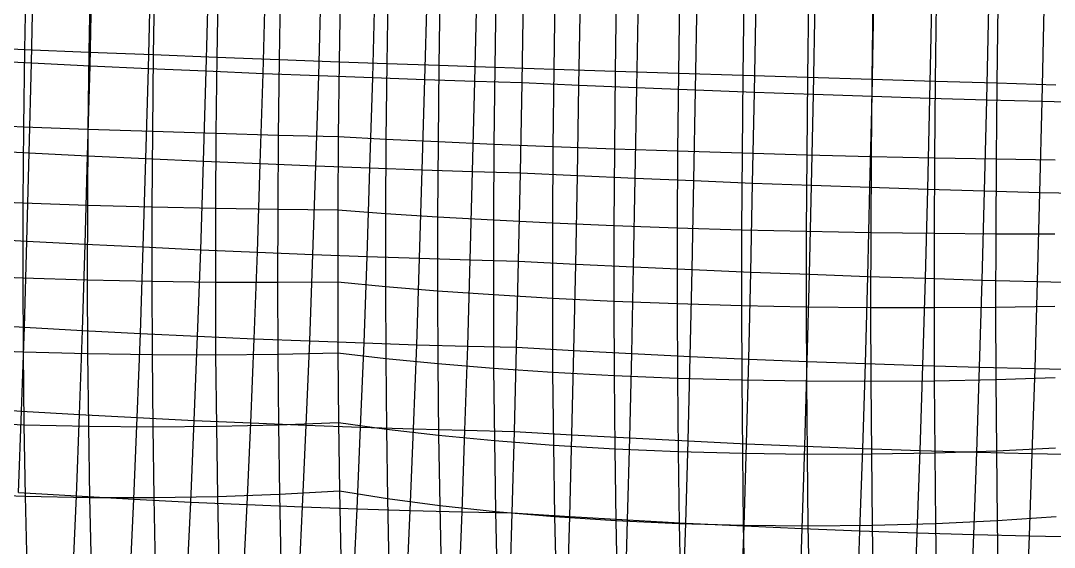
# Model space of a CAD drawing. Extents: x -429 to 429, y -1 to 209.
# Drawn here: x -114.73 to -78.02, y 35.22 to 53.93 of the extents above; entities that cross this region are included whole.
import ezdxf

# ---------------------------------------------------------------- set-up
doc = ezdxf.new("R2010")
doc.units = 0

msp = doc.modelspace()

# ---------------------------------------------------------------- linework, layer by layer
at = {"layer": 'default', "color": 5, "linetype": 'CONTINUOUS'}
for p, q in [((-114.545, 55.698, -15.34), (-114.594, 52.911, -15.375)), ((-112.258, 55.598, -15.458), (-112.306, 52.818, -15.494)), ((-109.974, 55.493, -15.335), (-110.02, 52.726, -15.37)), ((-107.716, 55.385, -14.971), (-107.761, 52.636, -15.006)), ((-105.51, 55.274, -14.37), (-105.553, 52.55, -14.405)), ((-103.38, 55.163, -13.54), (-103.422, 52.467, -13.574)), ((-103.38, 55.163, -13.54), (-103.422, 52.467, -13.574)), ((-101.685, 55.138, -15.097), (-101.726, 52.41, -15.132)), ((-99.835, 55.103, -16.468), (-99.877, 52.348, -16.503)), ((-97.853, 55.059, -17.636), (-97.894, 52.282, -17.672)), ((-95.759, 55.007, -18.589), (-95.8, 52.213, -18.626)), ((-93.577, 54.947, -19.317), (-93.617, 52.142, -19.354)), ((-91.332, 54.879, -19.811), (-91.371, 52.07, -19.848)), ((-89.048, 54.805, -20.066), (-89.087, 51.997, -20.103)), ((-86.751, 54.725, -20.079), (-86.788, 51.925, -20.116)), ((-84.466, 54.641, -19.85), (-84.502, 51.853, -19.886)), ((-82.218, 54.552, -19.381), (-82.253, 51.784, -19.417)), ((-80.033, 54.461, -18.678), (-80.067, 51.717, -18.713)), ((-116.857, 53.005, -15.016), (-114.594, 52.911, -15.375)), ((-114.594, 52.911, -15.375), (-114.628, 50.165, -15.342)), ((-114.594, 52.911, -15.375), (-112.306, 52.818, -15.494)), ((-112.306, 52.818, -15.494), (-112.34, 50.079, -15.46)), ((-112.306, 52.818, -15.494), (-110.02, 52.726, -15.37)), ((-110.02, 52.726, -15.37), (-110.053, 50.001, -15.337)), ((-110.02, 52.726, -15.37), (-107.761, 52.636, -15.006)), ((-107.761, 52.636, -15.006), (-107.793, 49.931, -14.973)), ((-107.761, 52.636, -15.006), (-105.553, 52.55, -14.405)), ((-105.553, 52.55, -14.405), (-105.584, 49.869, -14.372)), ((-105.553, 52.55, -14.405), (-103.422, 52.467, -13.574)), ((-103.422, 52.467, -13.574), (-103.452, 49.818, -13.542)), ((-103.422, 52.467, -13.574), (-103.452, 49.818, -13.542)), ((-103.422, 52.467, -13.574), (-101.726, 52.41, -15.132)), ((-101.726, 52.41, -15.132), (-101.756, 49.726, -15.099)), ((-101.726, 52.41, -15.132), (-99.877, 52.348, -16.503)), ((-99.877, 52.348, -16.503), (-99.906, 49.635, -16.47)), ((-99.877, 52.348, -16.503), (-97.894, 52.282, -17.672)), ((-97.894, 52.282, -17.672), (-97.923, 49.547, -17.639)), ((-97.894, 52.282, -17.672), (-95.8, 52.213, -18.626)), ((-95.8, 52.213, -18.626), (-95.828, 49.461, -18.592)), ((-95.8, 52.213, -18.626), (-93.617, 52.142, -19.354)), ((-93.617, 52.142, -19.354), (-93.645, 49.379, -19.32)), ((-93.617, 52.142, -19.354), (-91.371, 52.07, -19.848)), ((-91.371, 52.07, -19.848), (-91.399, 49.302, -19.814)), ((-91.371, 52.07, -19.848), (-89.087, 51.997, -20.103)), ((-89.087, 51.997, -20.103), (-89.113, 49.231, -20.069)), ((-89.087, 51.997, -20.103), (-86.788, 51.925, -20.116)), ((-86.788, 51.925, -20.116), (-86.814, 49.166, -20.082)), ((-86.788, 51.925, -20.116), (-84.502, 51.853, -19.886)), ((-84.502, 51.853, -19.886), (-84.527, 49.109, -19.853)), ((-84.502, 51.853, -19.886), (-82.253, 51.784, -19.417)), ((-82.253, 51.784, -19.417), (-82.278, 49.059, -19.384)), ((-82.253, 51.784, -19.417), (-80.067, 51.717, -18.713)), ((-80.067, 51.717, -18.713), (-80.09, 49.018, -18.681)), ((-80.067, 51.717, -18.713), (-77.967, 51.653, -17.783)), ((-116.892, 50.258, -14.983), (-114.628, 50.165, -15.342)), ((-114.628, 50.165, -15.342), (-114.648, 47.458, -15.238)), ((-114.628, 50.165, -15.342), (-112.34, 50.079, -15.46)), ((-112.34, 50.079, -15.46), (-112.359, 47.38, -15.357)), ((-112.34, 50.079, -15.46), (-110.053, 50.001, -15.337)), ((-110.053, 50.001, -15.337), (-110.072, 47.316, -15.234)), ((-110.053, 50.001, -15.337), (-107.793, 49.931, -14.973)), ((-107.793, 49.931, -14.973), (-107.811, 47.266, -14.87)), ((-107.793, 49.931, -14.973), (-105.584, 49.869, -14.372)), ((-105.584, 49.869, -14.372), (-105.601, 47.232, -14.271)), ((-105.584, 49.869, -14.372), (-103.452, 49.818, -13.542)), ((-103.452, 49.818, -13.542), (-103.468, 47.213, -13.441)), ((-103.452, 49.818, -13.542), (-103.468, 47.213, -13.441)), ((-103.452, 49.818, -13.542), (-101.756, 49.726, -15.099)), ((-101.756, 49.726, -15.099), (-101.772, 47.086, -14.998)), ((-101.756, 49.726, -15.099), (-99.906, 49.635, -16.47)), ((-99.906, 49.635, -16.47), (-99.922, 46.965, -16.367)), ((-99.906, 49.635, -16.47), (-97.923, 49.547, -17.639)), ((-97.923, 49.547, -17.639), (-97.939, 46.852, -17.535)), ((-97.923, 49.547, -17.639), (-95.828, 49.461, -18.592)), ((-95.828, 49.461, -18.592), (-95.844, 46.748, -18.488)), ((-95.828, 49.461, -18.592), (-93.645, 49.379, -19.32)), ((-93.645, 49.379, -19.32), (-93.661, 46.655, -19.216)), ((-93.645, 49.379, -19.32), (-91.399, 49.302, -19.814)), ((-91.399, 49.302, -19.814), (-91.415, 46.573, -19.71)), ((-91.399, 49.302, -19.814), (-89.113, 49.231, -20.069)), ((-89.113, 49.231, -20.069), (-89.129, 46.503, -19.965)), ((-89.113, 49.231, -20.069), (-86.814, 49.166, -20.082)), ((-86.814, 49.166, -20.082), (-86.829, 46.447, -19.978)), ((-86.814, 49.166, -20.082), (-84.527, 49.109, -19.853)), ((-84.527, 49.109, -19.853), (-84.542, 46.404, -19.749)), ((-84.527, 49.109, -19.853), (-82.278, 49.059, -19.384)), ((-82.278, 49.059, -19.384), (-82.291, 46.376, -19.281)), ((-82.278, 49.059, -19.384), (-80.09, 49.018, -18.681)), ((-80.09, 49.018, -18.681), (-80.103, 46.362, -18.578)), ((-80.09, 49.018, -18.681), (-77.99, 48.986, -17.751)), ((-116.912, 47.55, -14.879), (-114.648, 47.458, -15.238)), ((-114.648, 47.458, -15.238), (-114.652, 44.791, -15.062)), ((-114.648, 47.458, -15.238), (-112.359, 47.38, -15.357)), ((-112.359, 47.38, -15.357), (-112.363, 44.721, -15.181)), ((-112.359, 47.38, -15.357), (-110.072, 47.316, -15.234)), ((-110.072, 47.316, -15.234), (-110.076, 44.672, -15.059)), ((-110.072, 47.316, -15.234), (-107.811, 47.266, -14.87)), ((-107.811, 47.266, -14.87), (-107.815, 44.644, -14.697)), ((-107.811, 47.266, -14.87), (-105.601, 47.232, -14.271)), ((-105.601, 47.232, -14.271), (-105.605, 44.637, -14.1)), ((-105.601, 47.232, -14.271), (-103.468, 47.213, -13.441)), ((-103.468, 47.213, -13.441), (-103.472, 44.652, -13.272)), ((-103.468, 47.213, -13.441), (-103.472, 44.652, -13.272)), ((-103.468, 47.213, -13.441), (-101.772, 47.086, -14.998)), ((-101.772, 47.086, -14.998), (-101.776, 44.488, -14.826)), ((-101.772, 47.086, -14.998), (-99.922, 46.965, -16.367)), ((-99.922, 46.965, -16.367), (-99.926, 44.336, -16.194)), ((-99.922, 46.965, -16.367), (-97.939, 46.852, -17.535)), ((-97.939, 46.852, -17.535), (-97.943, 44.198, -17.36)), ((-97.939, 46.852, -17.535), (-95.844, 46.748, -18.488)), ((-95.844, 46.748, -18.488), (-95.848, 44.075, -18.312)), ((-95.844, 46.748, -18.488), (-93.661, 46.655, -19.216)), ((-93.661, 46.655, -19.216), (-93.665, 43.97, -19.038)), ((-93.661, 46.655, -19.216), (-91.415, 46.573, -19.71)), ((-91.415, 46.573, -19.71), (-91.418, 43.884, -19.532)), ((-91.415, 46.573, -19.71), (-89.129, 46.503, -19.965)), ((-89.129, 46.503, -19.965), (-89.132, 43.816, -19.787)), ((-89.129, 46.503, -19.965), (-86.829, 46.447, -19.978)), ((-86.829, 46.447, -19.978), (-86.832, 43.768, -19.8)), ((-86.829, 46.447, -19.978), (-84.542, 46.404, -19.749)), ((-84.542, 46.404, -19.749), (-84.545, 43.741, -19.573)), ((-84.542, 46.404, -19.749), (-82.291, 46.376, -19.281)), ((-82.291, 46.376, -19.281), (-82.294, 43.735, -19.106)), ((-82.291, 46.376, -19.281), (-80.103, 46.362, -18.578)), ((-80.103, 46.362, -18.578), (-80.106, 43.749, -18.405)), ((-80.103, 46.362, -18.578), (-78.002, 46.363, -17.649)), ((-116.916, 44.881, -14.703), (-114.652, 44.791, -15.062)), ((-114.652, 44.791, -15.062), (-112.363, 44.721, -15.181)), ((-114.652, 44.791, -15.062), (-114.641, 42.163, -14.814)), ((-112.363, 44.721, -15.181), (-110.076, 44.672, -15.059)), ((-112.363, 44.721, -15.181), (-112.353, 42.101, -14.934)), ((-110.076, 44.672, -15.059), (-107.815, 44.644, -14.697)), ((-110.076, 44.672, -15.059), (-110.065, 42.068, -14.813)), ((-107.815, 44.644, -14.697), (-105.605, 44.637, -14.1)), ((-107.815, 44.644, -14.697), (-107.805, 42.062, -14.453)), ((-105.605, 44.637, -14.1), (-103.472, 44.652, -13.272)), ((-105.605, 44.637, -14.1), (-105.595, 42.085, -13.858)), ((-103.472, 44.652, -13.272), (-101.776, 44.488, -14.826)), ((-103.472, 44.652, -13.272), (-103.462, 42.135, -13.034)), ((-103.472, 44.652, -13.272), (-103.462, 42.135, -13.034)), ((-101.776, 44.488, -14.826), (-99.926, 44.336, -16.194)), ((-101.776, 44.488, -14.826), (-101.766, 41.932, -14.584)), ((-99.926, 44.336, -16.194), (-97.943, 44.198, -17.36)), ((-99.926, 44.336, -16.194), (-99.917, 41.748, -15.949)), ((-97.943, 44.198, -17.36), (-95.848, 44.075, -18.312)), ((-97.943, 44.198, -17.36), (-97.933, 41.584, -17.112)), ((-95.848, 44.075, -18.312), (-93.665, 43.97, -19.038)), ((-95.848, 44.075, -18.312), (-95.839, 41.443, -18.062)), ((-93.665, 43.97, -19.038), (-91.418, 43.884, -19.532)), ((-93.665, 43.97, -19.038), (-93.656, 41.326, -18.787)), ((-91.418, 43.884, -19.532), (-89.132, 43.816, -19.787)), ((-91.418, 43.884, -19.532), (-91.409, 41.234, -19.28)), ((-89.132, 43.816, -19.787), (-86.832, 43.768, -19.8)), ((-89.132, 43.816, -19.787), (-89.124, 41.168, -19.535)), ((-86.832, 43.768, -19.8), (-84.545, 43.741, -19.573)), ((-86.832, 43.768, -19.8), (-86.824, 41.13, -19.55)), ((-84.545, 43.741, -19.573), (-82.294, 43.735, -19.106)), ((-84.545, 43.741, -19.573), (-84.537, 41.119, -19.323)), ((-82.294, 43.735, -19.106), (-80.106, 43.749, -18.405)), ((-82.294, 43.735, -19.106), (-82.286, 41.135, -18.859)), ((-80.106, 43.749, -18.405), (-78.004, 43.784, -17.478)), ((-80.106, 43.749, -18.405), (-80.098, 41.179, -18.161)), ((-116.905, 42.251, -14.455), (-114.641, 42.163, -14.814)), ((-114.641, 42.163, -14.814), (-112.353, 42.101, -14.934)), ((-114.641, 42.163, -14.814), (-114.613, 39.578, -14.476)), ((-112.353, 42.101, -14.934), (-110.065, 42.068, -14.813)), ((-112.353, 42.101, -14.934), (-112.326, 39.525, -14.598)), ((-110.065, 42.068, -14.813), (-107.805, 42.062, -14.453)), ((-110.065, 42.068, -14.813), (-110.04, 39.507, -14.482)), ((-107.805, 42.062, -14.453), (-105.595, 42.085, -13.858)), ((-107.805, 42.062, -14.453), (-107.781, 39.524, -14.128)), ((-105.595, 42.085, -13.858), (-103.462, 42.135, -13.034)), ((-105.595, 42.085, -13.858), (-105.572, 39.575, -13.541)), ((-103.462, 42.135, -13.034), (-101.766, 41.932, -14.584)), ((-103.462, 42.135, -13.034), (-103.439, 39.661, -12.727)), ((-103.462, 42.135, -13.034), (-103.439, 39.661, -12.727)), ((-101.766, 41.932, -14.584), (-99.917, 41.748, -15.949)), ((-101.766, 41.932, -14.584), (-101.741, 39.42, -14.267)), ((-99.917, 41.748, -15.949), (-97.933, 41.584, -17.112)), ((-99.917, 41.748, -15.949), (-99.89, 39.203, -15.623)), ((-97.933, 41.584, -17.112), (-95.839, 41.443, -18.062)), ((-97.933, 41.584, -17.112), (-97.906, 39.014, -16.779)), ((-95.839, 41.443, -18.062), (-93.656, 41.326, -18.787)), ((-95.839, 41.443, -18.062), (-95.812, 38.854, -17.724)), ((-93.656, 41.326, -18.787), (-91.409, 41.234, -19.28)), ((-93.656, 41.326, -18.787), (-93.63, 38.725, -18.446)), ((-91.409, 41.234, -19.28), (-89.124, 41.168, -19.535)), ((-91.409, 41.234, -19.28), (-91.385, 38.628, -18.937)), ((-89.124, 41.168, -19.535), (-86.824, 41.13, -19.55)), ((-89.124, 41.168, -19.535), (-89.101, 38.564, -19.193)), ((-86.824, 41.13, -19.55), (-84.537, 41.119, -19.323)), ((-86.824, 41.13, -19.55), (-86.803, 38.535, -19.21)), ((-84.537, 41.119, -19.323), (-82.286, 41.135, -18.859)), ((-84.537, 41.119, -19.323), (-84.517, 38.54, -18.988)), ((-82.286, 41.135, -18.859), (-80.098, 41.179, -18.161)), ((-82.286, 41.135, -18.859), (-82.268, 38.579, -18.529)), ((-80.098, 41.179, -18.161), (-77.997, 41.25, -17.238)), ((-80.098, 41.179, -18.161), (-80.081, 38.652, -17.84)), ((-116.875, 39.664, -14.117), (-114.613, 39.578, -14.476)), ((-105.572, 39.575, -13.541), (-103.439, 39.661, -12.727)), ((-103.439, 39.661, -12.727), (-101.741, 39.42, -14.267)), ((-103.439, 39.661, -12.727), (-103.404, 37.231, -12.351)), ((-103.439, 39.661, -12.727), (-103.404, 37.231, -12.351)), ((-114.613, 39.578, -14.476), (-112.326, 39.525, -14.598)), ((-114.613, 39.578, -14.476), (-114.568, 37.038, -14.058)), ((-112.326, 39.525, -14.598), (-110.04, 39.507, -14.482)), ((-112.326, 39.525, -14.598), (-112.284, 36.994, -14.183)), ((-110.04, 39.507, -14.482), (-107.781, 39.524, -14.128)), ((-110.04, 39.507, -14.482), (-110.001, 36.992, -14.073)), ((-107.781, 39.524, -14.128), (-105.572, 39.575, -13.541)), ((-107.781, 39.524, -14.128), (-107.744, 37.031, -13.728)), ((-105.572, 39.575, -13.541), (-105.537, 37.111, -13.152)), ((-101.741, 39.42, -14.267), (-99.89, 39.203, -15.623)), ((-101.741, 39.42, -14.267), (-101.702, 36.952, -13.878)), ((-99.89, 39.203, -15.623), (-97.906, 39.014, -16.779)), ((-99.89, 39.203, -15.623), (-99.848, 36.704, -15.222)), ((-97.906, 39.014, -16.779), (-95.812, 38.854, -17.724)), ((-97.906, 39.014, -16.779), (-97.864, 36.489, -16.369)), ((-95.812, 38.854, -17.724), (-93.63, 38.725, -18.446)), ((-95.812, 38.854, -17.724), (-95.771, 36.311, -17.306)), ((-93.63, 38.725, -18.446), (-91.385, 38.628, -18.937)), ((-93.63, 38.725, -18.446), (-93.59, 36.17, -18.023)), ((-91.385, 38.628, -18.937), (-89.101, 38.564, -19.193)), ((-91.385, 38.628, -18.937), (-91.347, 36.068, -18.513)), ((-89.101, 38.564, -19.193), (-86.803, 38.535, -19.21)), ((-89.101, 38.564, -19.193), (-89.066, 36.006, -18.769)), ((-84.517, 38.54, -18.988), (-82.268, 38.579, -18.529)), ((-82.268, 38.579, -18.529), (-80.081, 38.652, -17.84)), ((-82.268, 38.579, -18.529), (-82.24, 36.069, -18.124)), ((-80.081, 38.652, -17.84), (-77.979, 38.759, -16.926)), ((-80.081, 38.652, -17.84), (-80.054, 36.171, -17.445)), ((-86.803, 38.535, -19.21), (-84.517, 38.54, -18.988)), ((-86.803, 38.535, -19.21), (-86.771, 35.986, -18.789)), ((-84.517, 38.54, -18.988), (-84.487, 36.007, -18.574)), ((-116.828, 37.123, -13.698), (-114.568, 37.038, -14.058)), ((-107.744, 37.031, -13.728), (-105.537, 37.111, -13.152)), ((-105.537, 37.111, -13.152), (-103.404, 37.231, -12.351)), ((-105.537, 37.111, -13.152), (-105.488, 34.695, -12.694)), ((-103.404, 37.231, -12.351), (-101.702, 36.952, -13.878)), ((-103.404, 37.231, -12.351), (-103.355, 34.85, -11.908)), ((-103.404, 37.231, -12.351), (-103.355, 34.85, -11.908)), ((-114.568, 37.038, -14.058), (-112.284, 36.994, -14.183)), ((-114.568, 37.038, -14.058), (-114.509, 34.547, -13.57)), ((-112.284, 36.994, -14.183), (-110.001, 36.992, -14.073)), ((-112.284, 36.994, -14.183), (-112.228, 34.512, -13.699)), ((-110.001, 36.992, -14.073), (-107.744, 37.031, -13.728)), ((-110.001, 36.992, -14.073), (-109.948, 34.525, -13.594)), ((-107.744, 37.031, -13.728), (-107.693, 34.586, -13.259)), ((-101.702, 36.952, -13.878), (-99.848, 36.704, -15.222)), ((-101.702, 36.952, -13.878), (-101.65, 34.533, -13.421)), ((-99.848, 36.704, -15.222), (-97.864, 36.489, -16.369)), ((-99.848, 36.704, -15.222), (-99.794, 34.253, -14.752)), ((-97.864, 36.489, -16.369), (-95.771, 36.311, -17.306)), ((-97.864, 36.489, -16.369), (-97.81, 34.013, -15.889)), ((-95.771, 36.311, -17.306), (-93.59, 36.17, -18.023)), ((-95.771, 36.311, -17.306), (-95.717, 33.816, -16.818)), ((-93.59, 36.17, -18.023), (-91.347, 36.068, -18.513)), ((-93.59, 36.17, -18.023), (-93.539, 33.663, -17.53)), ((-91.347, 36.068, -18.513), (-89.066, 36.006, -18.769)), ((-91.347, 36.068, -18.513), (-91.298, 33.556, -18.017)), ((-89.066, 36.006, -18.769), (-86.771, 35.986, -18.789)), ((-89.066, 36.006, -18.769), (-89.02, 33.497, -18.274)), ((-86.771, 35.986, -18.789), (-84.487, 36.007, -18.574)), ((-86.771, 35.986, -18.789), (-86.727, 33.485, -18.298)), ((-84.487, 36.007, -18.574), (-82.24, 36.069, -18.124)), ((-84.487, 36.007, -18.574), (-84.447, 33.522, -18.089)), ((-82.24, 36.069, -18.124), (-80.054, 36.171, -17.445)), ((-82.24, 36.069, -18.124), (-82.201, 33.607, -17.649)), ((-80.054, 36.171, -17.445), (-77.952, 36.312, -16.545)), ((-80.054, 36.171, -17.445), (-80.016, 33.739, -16.983))]:
    msp.add_line(p, q, dxfattribs=at)
at = {"layer": 'default', "color": 3, "linetype": 'CONTINUOUS'}
for p, q in [((-114.348, 52.429, 28.105), (-114.274, 55.691, 28.259)), ((-112.267, 52.33, 28.102), (-112.19, 55.596, 28.269)), ((-110.194, 52.235, 27.936), (-110.112, 55.505, 28.111)), ((-108.141, 52.145, 27.609), (-108.054, 55.417, 27.785)), ((-106.119, 52.06, 27.122), (-106.03, 55.334, 27.295)), ((-104.143, 51.98, 26.478), (-104.052, 55.256, 26.642)), ((-102.223, 51.907, 25.682), (-102.135, 55.183, 25.832)), ((-100.372, 51.841, 24.738), (-100.289, 55.116, 24.87)), ((-98.601, 51.781, 23.653), (-98.528, 55.056, 23.761)), ((-96.921, 51.729, 22.432), (-96.863, 55.002, 22.514)), ((-96.921, 51.729, 22.432), (-96.863, 55.002, 22.514)), ((-94.903, 51.64, 23.004), (-94.849, 54.92, 23.116)), ((-92.847, 51.554, 23.416), (-92.793, 54.839, 23.553)), ((-90.765, 51.471, 23.667), (-90.71, 54.76, 23.823)), ((-88.671, 51.391, 23.754), (-88.611, 54.685, 23.924)), ((-86.576, 51.316, 23.678), (-86.512, 54.612, 23.856)), ((-84.494, 51.246, 23.438), (-84.426, 54.544, 23.618)), ((-82.438, 51.18, 23.036), (-82.366, 54.48, 23.212)), ((-80.419, 51.12, 22.474), (-80.346, 54.421, 22.642)), ((-78.451, 51.066, 21.757), (-78.379, 54.366, 21.91)), ((-116.422, 52.531, 27.946), (-114.348, 52.429, 28.105)), ((-114.426, 49.233, 27.905), (-114.348, 52.429, 28.105)), ((-114.348, 52.429, 28.105), (-112.267, 52.33, 28.102)), ((-112.351, 49.129, 27.883), (-112.267, 52.33, 28.102)), ((-112.267, 52.33, 28.102), (-110.194, 52.235, 27.936)), ((-110.285, 49.03, 27.707), (-110.194, 52.235, 27.936)), ((-110.194, 52.235, 27.936), (-108.141, 52.145, 27.609)), ((-108.237, 48.937, 27.377), (-108.141, 52.145, 27.609)), ((-108.141, 52.145, 27.609), (-106.119, 52.06, 27.122)), ((-106.22, 48.851, 26.895), (-106.119, 52.06, 27.122)), ((-106.119, 52.06, 27.122), (-104.143, 51.98, 26.478)), ((-104.246, 48.771, 26.263), (-104.143, 51.98, 26.478)), ((-104.143, 51.98, 26.478), (-102.223, 51.907, 25.682)), ((-102.324, 48.698, 25.487), (-102.223, 51.907, 25.682)), ((-102.223, 51.907, 25.682), (-100.372, 51.841, 24.738)), ((-100.466, 48.632, 24.568), (-100.372, 51.841, 24.738)), ((-100.372, 51.841, 24.738), (-98.601, 51.781, 23.653)), ((-98.682, 48.575, 23.514), (-98.601, 51.781, 23.653)), ((-98.601, 51.781, 23.653), (-96.921, 51.729, 22.432)), ((-96.982, 48.526, 22.329), (-96.921, 51.729, 22.432)), ((-96.982, 48.526, 22.329), (-96.921, 51.729, 22.432)), ((-96.921, 51.729, 22.432), (-94.903, 51.64, 23.004)), ((-94.96, 48.429, 22.86), (-94.903, 51.64, 23.004)), ((-94.903, 51.64, 23.004), (-92.847, 51.554, 23.416)), ((-92.903, 48.336, 23.239), (-92.847, 51.554, 23.416)), ((-92.847, 51.554, 23.416), (-90.765, 51.471, 23.667)), ((-90.824, 48.248, 23.463), (-90.765, 51.471, 23.667)), ((-90.765, 51.471, 23.667), (-88.671, 51.391, 23.754)), ((-88.735, 48.164, 23.532), (-88.671, 51.391, 23.754)), ((-88.671, 51.391, 23.754), (-86.576, 51.316, 23.678)), ((-86.646, 48.085, 23.444), (-86.576, 51.316, 23.678)), ((-86.576, 51.316, 23.678), (-84.494, 51.246, 23.438)), ((-84.57, 48.013, 23.201), (-84.494, 51.246, 23.438)), ((-84.494, 51.246, 23.438), (-82.438, 51.18, 23.036)), ((-82.518, 47.946, 22.804), (-82.438, 51.18, 23.036)), ((-82.438, 51.18, 23.036), (-80.419, 51.12, 22.474)), ((-80.502, 47.886, 22.255), (-80.419, 51.12, 22.474)), ((-80.419, 51.12, 22.474), (-78.451, 51.066, 21.757)), ((-78.533, 47.832, 21.557), (-78.451, 51.066, 21.757)), ((-78.451, 51.066, 21.757), (-76.546, 51.018, 20.888)), ((-116.497, 49.341, 27.772), (-114.426, 49.233, 27.905)), ((-114.509, 46.102, 27.683), (-114.426, 49.233, 27.905)), ((-114.426, 49.233, 27.905), (-112.351, 49.129, 27.883)), ((-112.439, 45.993, 27.643), (-112.351, 49.129, 27.883)), ((-112.351, 49.129, 27.883), (-110.285, 49.03, 27.707)), ((-110.379, 45.891, 27.457), (-110.285, 49.03, 27.707)), ((-110.285, 49.03, 27.707), (-108.237, 48.937, 27.377)), ((-108.336, 45.795, 27.124), (-108.237, 48.937, 27.377)), ((-108.237, 48.937, 27.377), (-106.22, 48.851, 26.895)), ((-106.323, 45.707, 26.646), (-106.22, 48.851, 26.895)), ((-106.22, 48.851, 26.895), (-104.246, 48.771, 26.263)), ((-104.35, 45.627, 26.027), (-104.246, 48.771, 26.263)), ((-104.246, 48.771, 26.263), (-102.324, 48.698, 25.487)), ((-102.426, 45.554, 25.268), (-102.324, 48.698, 25.487)), ((-102.324, 48.698, 25.487), (-100.466, 48.632, 24.568)), ((-100.561, 45.491, 24.374), (-100.466, 48.632, 24.568)), ((-100.466, 48.632, 24.568), (-98.682, 48.575, 23.514)), ((-98.765, 45.436, 23.35), (-98.682, 48.575, 23.514)), ((-98.682, 48.575, 23.514), (-96.982, 48.526, 22.329)), ((-97.047, 45.391, 22.2), (-96.982, 48.526, 22.329)), ((-97.047, 45.391, 22.2), (-96.982, 48.526, 22.329)), ((-96.982, 48.526, 22.329), (-94.96, 48.429, 22.86)), ((-95.02, 45.286, 22.692), (-94.96, 48.429, 22.86)), ((-94.96, 48.429, 22.86), (-92.903, 48.336, 23.239)), ((-92.963, 45.186, 23.038), (-92.903, 48.336, 23.239)), ((-92.903, 48.336, 23.239), (-90.824, 48.248, 23.463)), ((-90.887, 45.091, 23.237), (-90.824, 48.248, 23.463)), ((-90.824, 48.248, 23.463), (-88.735, 48.164, 23.532)), ((-88.802, 45.002, 23.288), (-88.735, 48.164, 23.532)), ((-88.735, 48.164, 23.532), (-86.646, 48.085, 23.444)), ((-86.719, 44.92, 23.19), (-86.646, 48.085, 23.444)), ((-86.646, 48.085, 23.444), (-84.57, 48.013, 23.201)), ((-84.648, 44.845, 22.944), (-84.57, 48.013, 23.201)), ((-84.57, 48.013, 23.201), (-82.518, 47.946, 22.804)), ((-82.601, 44.778, 22.551), (-82.518, 47.946, 22.804)), ((-82.518, 47.946, 22.804), (-80.502, 47.886, 22.255)), ((-80.586, 44.717, 22.013), (-80.502, 47.886, 22.255)), ((-80.502, 47.886, 22.255), (-78.533, 47.832, 21.557)), ((-78.616, 44.665, 21.334), (-78.533, 47.832, 21.557)), ((-78.533, 47.832, 21.557), (-76.622, 47.786, 20.714)), ((-116.576, 46.217, 27.575), (-114.509, 46.102, 27.683)), ((-114.598, 43.042, 27.418), (-114.509, 46.102, 27.683)), ((-114.509, 46.102, 27.683), (-112.439, 45.993, 27.643)), ((-112.535, 42.927, 27.359), (-112.439, 45.993, 27.643)), ((-112.439, 45.993, 27.643), (-110.379, 45.891, 27.457)), ((-110.48, 42.821, 27.161), (-110.379, 45.891, 27.457)), ((-110.379, 45.891, 27.457), (-108.336, 45.795, 27.124)), ((-108.444, 42.723, 26.825), (-108.336, 45.795, 27.124)), ((-108.336, 45.795, 27.124), (-106.323, 45.707, 26.646)), ((-106.435, 42.633, 26.353), (-106.323, 45.707, 26.646)), ((-106.323, 45.707, 26.646), (-104.35, 45.627, 26.027)), ((-104.463, 42.552, 25.746), (-104.35, 45.627, 26.027)), ((-104.35, 45.627, 26.027), (-102.426, 45.554, 25.268)), ((-102.536, 42.481, 25.008), (-102.426, 45.554, 25.268)), ((-102.426, 45.554, 25.268), (-100.561, 45.491, 24.374)), ((-100.664, 42.419, 24.141), (-100.561, 45.491, 24.374)), ((-100.561, 45.491, 24.374), (-98.765, 45.436, 23.35)), ((-98.855, 42.368, 23.151), (-98.765, 45.436, 23.35)), ((-98.765, 45.436, 23.35), (-97.047, 45.391, 22.2)), ((-97.117, 42.326, 22.041), (-97.047, 45.391, 22.2)), ((-97.117, 42.326, 22.041), (-97.047, 45.391, 22.2)), ((-97.047, 45.391, 22.2), (-95.02, 45.286, 22.692)), ((-95.085, 42.212, 22.488), (-95.02, 45.286, 22.692)), ((-95.02, 45.286, 22.692), (-92.963, 45.186, 23.038)), ((-93.028, 42.105, 22.798), (-92.963, 45.186, 23.038)), ((-92.963, 45.186, 23.038), (-90.887, 45.091, 23.237)), ((-90.955, 42.004, 22.968), (-90.887, 45.091, 23.237)), ((-90.887, 45.091, 23.237), (-88.802, 45.002, 23.288)), ((-88.875, 41.911, 22.998), (-88.802, 45.002, 23.288)), ((-88.802, 45.002, 23.288), (-86.719, 44.92, 23.19)), ((-86.798, 41.826, 22.889), (-86.719, 44.92, 23.19)), ((-86.719, 44.92, 23.19), (-84.648, 44.845, 22.944)), ((-84.733, 41.749, 22.639), (-84.648, 44.845, 22.944)), ((-84.648, 44.845, 22.944), (-82.601, 44.778, 22.551)), ((-82.69, 41.68, 22.252), (-82.601, 44.778, 22.551)), ((-82.601, 44.778, 22.551), (-80.586, 44.717, 22.013)), ((-80.677, 41.62, 21.727), (-80.586, 44.717, 22.013)), ((-80.586, 44.717, 22.013), (-78.616, 44.665, 21.334)), ((-78.705, 41.569, 21.068), (-78.616, 44.665, 21.334)), ((-78.616, 44.665, 21.334), (-76.699, 44.621, 20.515)), ((-116.661, 43.163, 27.339), (-114.598, 43.042, 27.418)), ((-114.696, 40.061, 27.1), (-114.598, 43.042, 27.418)), ((-114.598, 43.042, 27.418), (-112.535, 42.927, 27.359)), ((-112.64, 39.942, 27.017), (-112.535, 42.927, 27.359)), ((-112.535, 42.927, 27.359), (-110.48, 42.821, 27.161)), ((-110.593, 39.832, 26.805), (-110.48, 42.821, 27.161)), ((-110.48, 42.821, 27.161), (-108.444, 42.723, 26.825)), ((-108.563, 39.731, 26.465), (-108.444, 42.723, 26.825)), ((-108.444, 42.723, 26.825), (-106.435, 42.633, 26.353)), ((-106.559, 39.64, 25.999), (-106.435, 42.633, 26.353)), ((-106.435, 42.633, 26.353), (-104.463, 42.552, 25.746)), ((-104.588, 39.559, 25.408), (-104.463, 42.552, 25.746)), ((-104.463, 42.552, 25.746), (-102.536, 42.481, 25.008)), ((-102.658, 39.488, 24.694), (-102.536, 42.481, 25.008)), ((-102.536, 42.481, 25.008), (-100.664, 42.419, 24.141)), ((-100.777, 39.428, 23.861), (-100.664, 42.419, 24.141)), ((-100.664, 42.419, 24.141), (-98.855, 42.368, 23.151)), ((-98.952, 39.379, 22.912), (-98.855, 42.368, 23.151)), ((-98.855, 42.368, 23.151), (-97.117, 42.326, 22.041)), ((-97.191, 39.341, 21.85), (-97.117, 42.326, 22.041)), ((-97.191, 39.341, 21.85), (-97.117, 42.326, 22.041)), ((-97.117, 42.326, 22.041), (-95.085, 42.212, 22.488)), ((-95.155, 39.219, 22.243), (-95.085, 42.212, 22.488)), ((-95.085, 42.212, 22.488), (-93.028, 42.105, 22.798)), ((-93.098, 39.105, 22.509), (-93.028, 42.105, 22.798)), ((-93.028, 42.105, 22.798), (-90.955, 42.004, 22.968)), ((-91.029, 38.999, 22.645), (-90.955, 42.004, 22.968)), ((-90.955, 42.004, 22.968), (-88.875, 41.911, 22.998)), ((-88.955, 38.901, 22.651), (-88.875, 41.911, 22.998)), ((-88.875, 41.911, 22.998), (-86.798, 41.826, 22.889)), ((-86.885, 38.812, 22.527), (-86.798, 41.826, 22.889)), ((-86.798, 41.826, 22.889), (-84.733, 41.749, 22.639)), ((-84.827, 38.733, 22.273), (-84.733, 41.749, 22.639)), ((-84.733, 41.749, 22.639), (-82.69, 41.68, 22.252)), ((-82.788, 38.663, 21.891), (-82.69, 41.68, 22.252)), ((-82.69, 41.68, 22.252), (-80.677, 41.62, 21.727)), ((-80.778, 38.603, 21.383), (-80.677, 41.62, 21.727)), ((-80.677, 41.62, 21.727), (-78.705, 41.569, 21.068)), ((-78.804, 38.554, 20.749), (-78.705, 41.569, 21.068)), ((-78.705, 41.569, 21.068), (-76.782, 41.527, 20.278)), ((-116.754, 40.188, 27.055), (-114.696, 40.061, 27.1)), ((-114.801, 37.168, 26.748), (-114.696, 40.061, 27.1)), ((-114.696, 40.061, 27.1), (-112.64, 39.942, 27.017)), ((-112.751, 37.045, 26.641), (-112.64, 39.942, 27.017)), ((-112.64, 39.942, 27.017), (-110.593, 39.832, 26.805)), ((-110.711, 36.931, 26.415), (-110.593, 39.832, 26.805)), ((-110.593, 39.832, 26.805), (-108.563, 39.731, 26.465)), ((-108.687, 36.828, 26.071), (-108.563, 39.731, 26.465)), ((-108.563, 39.731, 26.465), (-106.559, 39.64, 25.999)), ((-106.687, 36.736, 25.61), (-106.559, 39.64, 25.999)), ((-106.559, 39.64, 25.999), (-104.588, 39.559, 25.408)), ((-104.717, 36.654, 25.034), (-104.588, 39.559, 25.408)), ((-104.588, 39.559, 25.408), (-102.658, 39.488, 24.694)), ((-102.784, 36.584, 24.345), (-102.658, 39.488, 24.694)), ((-102.658, 39.488, 24.694), (-100.777, 39.428, 23.861)), ((-100.894, 36.526, 23.545), (-100.777, 39.428, 23.861)), ((-100.777, 39.428, 23.861), (-98.952, 39.379, 22.912)), ((-99.054, 36.479, 22.637), (-98.952, 39.379, 22.912)), ((-98.952, 39.379, 22.912), (-97.191, 39.341, 21.85)), ((-97.271, 36.444, 21.623), (-97.191, 39.341, 21.85)), ((-97.271, 36.444, 21.623), (-97.191, 39.341, 21.85)), ((-97.191, 39.341, 21.85), (-95.155, 39.219, 22.243)), ((-95.231, 36.314, 21.963), (-95.155, 39.219, 22.243)), ((-95.155, 39.219, 22.243), (-93.098, 39.105, 22.509)), ((-93.175, 36.193, 22.184), (-93.098, 39.105, 22.509)), ((-93.098, 39.105, 22.509), (-91.029, 38.999, 22.645)), ((-91.109, 36.081, 22.286), (-91.029, 38.999, 22.645)), ((-91.029, 38.999, 22.645), (-88.955, 38.901, 22.651)), ((-89.041, 35.979, 22.268), (-88.955, 38.901, 22.651)), ((-88.955, 38.901, 22.651), (-86.885, 38.812, 22.527)), ((-86.977, 35.888, 22.13), (-86.885, 38.812, 22.527)), ((-86.885, 38.812, 22.527), (-84.827, 38.733, 22.273)), ((-84.925, 35.806, 21.872), (-84.827, 38.733, 22.273)), ((-84.827, 38.733, 22.273), (-82.788, 38.663, 21.891)), ((-82.891, 35.736, 21.496), (-82.788, 38.663, 21.891)), ((-82.788, 38.663, 21.891), (-80.778, 38.603, 21.383)), ((-80.882, 35.676, 21.002), (-80.778, 38.603, 21.383)), ((-80.778, 38.603, 21.383), (-78.804, 38.554, 20.749)), ((-78.906, 35.627, 20.393), (-78.804, 38.554, 20.749)), ((-78.804, 38.554, 20.749), (-76.874, 38.514, 19.992)), ((-114.801, 37.168, 26.748), (-112.751, 37.045, 26.641)), ((-112.872, 34.245, 26.213), (-112.751, 37.045, 26.641)), ((-112.751, 37.045, 26.641), (-110.711, 36.931, 26.415)), ((-110.838, 34.128, 25.972), (-110.711, 36.931, 26.415)), ((-110.711, 36.931, 26.415), (-108.687, 36.828, 26.071)), ((-108.821, 34.023, 25.623), (-108.687, 36.828, 26.071)), ((-108.687, 36.828, 26.071), (-106.687, 36.736, 25.61)), ((-106.824, 33.929, 25.169), (-106.687, 36.736, 25.61)), ((-106.687, 36.736, 25.61), (-104.717, 36.654, 25.034)), ((-104.855, 33.847, 24.609), (-104.717, 36.654, 25.034)), ((-104.717, 36.654, 25.034), (-102.784, 36.584, 24.345)), ((-102.918, 33.777, 23.947), (-102.784, 36.584, 24.345)), ((-102.784, 36.584, 24.345), (-100.894, 36.526, 23.545)), ((-101.019, 33.719, 23.183), (-100.894, 36.526, 23.545)), ((-100.894, 36.526, 23.545), (-99.054, 36.479, 22.637)), ((-99.163, 33.674, 22.32), (-99.054, 36.479, 22.637)), ((-99.054, 36.479, 22.637), (-97.271, 36.444, 21.623)), ((-97.356, 33.641, 21.359), (-97.271, 36.444, 21.623)), ((-97.356, 33.641, 21.359), (-97.271, 36.444, 21.623)), ((-97.271, 36.444, 21.623), (-95.231, 36.314, 21.963)), ((-95.313, 33.505, 21.641), (-95.231, 36.314, 21.963)), ((-95.231, 36.314, 21.963), (-93.175, 36.193, 22.184)), ((-93.257, 33.378, 21.814), (-93.175, 36.193, 22.184)), ((-93.175, 36.193, 22.184), (-91.109, 36.081, 22.286)), ((-91.196, 33.262, 21.878), (-91.109, 36.081, 22.286)), ((-91.109, 36.081, 22.286), (-89.041, 35.979, 22.268)), ((-89.133, 33.156, 21.833), (-89.041, 35.979, 22.268)), ((-89.041, 35.979, 22.268), (-86.977, 35.888, 22.13)), ((-87.076, 33.062, 21.679), (-86.977, 35.888, 22.13)), ((-86.977, 35.888, 22.13), (-84.925, 35.806, 21.872)), ((-85.03, 32.979, 21.417), (-84.925, 35.806, 21.872)), ((-84.925, 35.806, 21.872), (-82.891, 35.736, 21.496)), ((-83, 32.907, 21.047), (-82.891, 35.736, 21.496)), ((-82.891, 35.736, 21.496), (-80.882, 35.676, 21.002)), ((-80.993, 32.847, 20.57), (-80.882, 35.676, 21.002)), ((-80.882, 35.676, 21.002), (-78.906, 35.627, 20.393)), ((-79.014, 32.799, 19.988), (-78.906, 35.627, 20.393)), ((-78.906, 35.627, 20.393), (-76.968, 35.59, 19.67))]:
    msp.add_line(p, q, dxfattribs=at)

doc.saveas('drawing.dxf')
